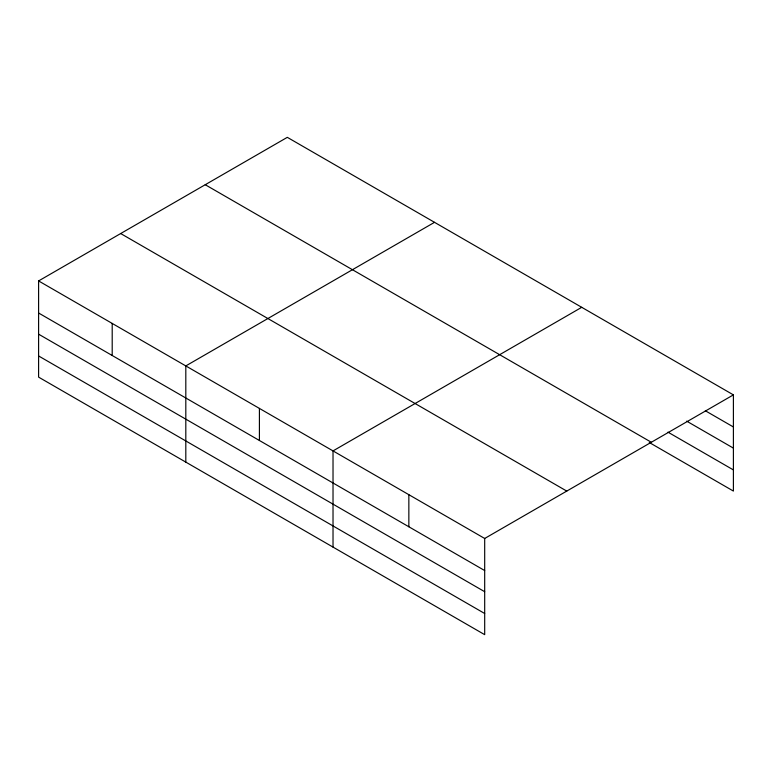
<?xml version="1.0" encoding="UTF-8"?>
<svg xmlns="http://www.w3.org/2000/svg" width="772" height="772" viewBox="0 0 772 772"><rect width="100%" height="100%" fill="white"/><g stroke="black" fill="none" stroke-linecap="round" stroke-linejoin="round"><path stroke-width="1.16" d="M38.6 280.931L484.691 538.47L484.691 634.661L38.6 377.122L38.6 280.931L287.309 137.339L733.4 394.878L733.4 491.069L649.252 442.491M434.52 222.326L185.811 365.918L185.811 462.11M581.731 307.314L333.022 450.906L333.022 547.097M484.691 538.47L733.4 394.878M705.347 410.772L733.4 426.964M686.655 421.136L733.4 448.117M667.954 432.137L733.4 469.916M205.236 184.72L651.327 442.269M120.673 233.54L566.764 491.088M38.6 313.007L484.691 570.556M38.6 334.17L484.691 591.709M38.6 355.96L484.691 613.508M408.851 494.688L408.851 526.774M259.411 408.417L259.411 440.494M112.201 323.42L112.201 355.506"/></g></svg>
